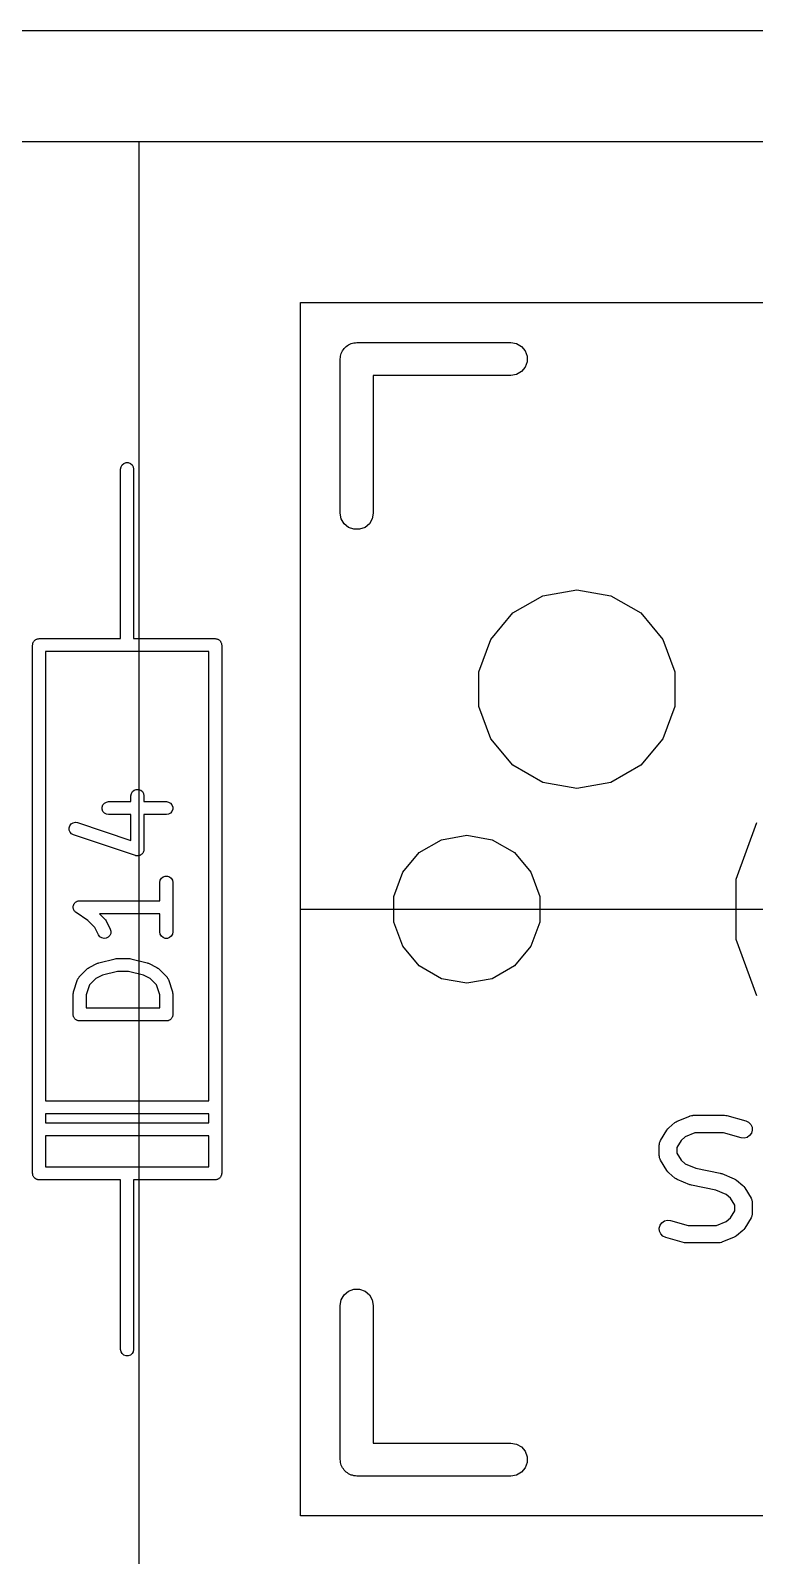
# Model space of a CAD drawing. Header units: millimetres. Extents: x 30 to 728, y -111 to 447.
# Drawn here: x 120.49 to 128.85, y 160.63 to 178.23 of the extents above; entities that cross this region are included whole.
import ezdxf

# ---------------------------------------------------------------- set-up
doc = ezdxf.new("R2010")
doc.units = ezdxf.units.MM
for name, color, linetype in [('BLACK', 7, 'Continuous'), ('プレート', 6, 'Continuous'), ('化粧板', 1, 'Continuous'), ('参照キーキャップ', 7, 'Continuous'), ('寸法', 21, 'Continuous')]:
    doc.layers.add(name, color=color, linetype=linetype)
doc.layers.add('補助線', color=4, linetype='Continuous', transparency=0.8)

# ---------------------------------------------------------------- blocks, each defined once
blk = doc.blocks.new('hhskb-F.SilkS')
at = {"layer": 'BLACK'}
for p, q in [((90.5275, -53.5041), (90.542, -53.4957)), ((90.542, -53.4957), (90.5547, -53.485)), ((90.5547, -53.485), (90.5704, -53.4793)), ((90.5704, -53.4793), (90.5848, -53.471)), ((90.5848, -53.471), (90.6013, -53.4681)), ((90.6013, -53.4681), (90.6169, -53.4624)), ((90.6169, -53.4624), (90.6336, -53.4624)), ((90.6336, -53.4624), (90.65, -53.4595)), ((90.65, -53.4595), (92.428, -53.4595)), ((92.428, -53.4595), (92.4932, -53.471)), ((92.4932, -53.471), (92.5505, -53.5041)), ((90.4595, -53.65), (90.4624, -53.6336)), ((90.4595, -55.428), (90.4595, -53.65)), ((90.4624, -53.6169), (90.4681, -53.6013)), ((90.4624, -53.6336), (90.4624, -53.6169)), ((90.4681, -53.6013), (90.471, -53.5848)), ((90.471, -53.5848), (90.4793, -53.5704)), ((90.4793, -53.5704), (90.485, -53.5547)), ((90.485, -53.5547), (90.4957, -53.542)), ((90.4957, -53.542), (90.5041, -53.5275)), ((90.5041, -53.5275), (90.5168, -53.5168)), ((90.5168, -53.5168), (90.5275, -53.5041)), ((92.5505, -53.5041), (92.593, -53.5547)), ((92.593, -53.5547), (92.6156, -53.6169)), ((92.6156, -53.6169), (92.6156, -53.6831)), ((92.428, -53.8405), (90.8405, -53.8405)), ((90.8405, -53.8405), (90.8405, -55.428)), ((92.4932, -53.829), (92.428, -53.8405)), ((92.5505, -53.7959), (92.4932, -53.829)), ((92.593, -53.7452), (92.5505, -53.7959)), ((92.6156, -53.6831), (92.593, -53.7452)), ((87.925, -54.92), (87.9295, -54.8943)), ((87.9295, -54.8943), (87.9425, -54.8718)), ((87.9425, -54.8718), (87.9625, -54.855)), ((87.9625, -54.855), (87.987, -54.8461)), ((87.987, -54.8461), (88.013, -54.8461)), ((88.013, -54.8461), (88.0375, -54.855)), ((88.0375, -54.855), (88.0575, -54.8718)), ((88.0575, -54.8718), (88.0705, -54.8943)), ((88.0705, -54.8943), (88.075, -54.92)), ((87.925, -56.19), (87.925, -54.92)), ((88.075, -54.92), (88.075, -56.19)), ((90.471, -55.4932), (90.4595, -55.428)), ((90.8405, -55.428), (90.829, -55.4932)), ((90.5041, -55.5505), (90.471, -55.4932)), ((90.5547, -55.593), (90.5041, -55.5505)), ((90.6169, -55.6156), (90.5547, -55.593)), ((90.7452, -55.593), (90.6831, -55.6156)), ((90.7959, -55.5505), (90.7452, -55.593)), ((90.829, -55.4932), (90.7959, -55.5505)), ((90.6831, -55.6156), (90.6169, -55.6156)), ((87.925, -56.877), (87.925, -56.19)), ((88.075, -56.19), (88.075, -56.877)), ((92.7976, -56.3818), (93.19, -56.3126)), ((93.19, -56.3126), (93.5824, -56.3818)), ((92.4525, -56.5811), (92.7976, -56.3818)), ((93.5824, -56.3818), (93.9275, -56.5811)), ((92.1964, -56.8863), (92.4525, -56.5811)), ((93.9275, -56.5811), (94.1836, -56.8863)), ((86.909, -56.952), (86.9101, -56.9455)), ((86.909, -63.048), (86.909, -56.952)), ((86.9101, -56.939), (86.9124, -56.9328)), ((86.9101, -56.9455), (86.9101, -56.939)), ((86.9124, -56.9328), (86.9135, -56.9263)), ((86.9135, -56.9263), (86.9168, -56.9207)), ((86.9168, -56.9207), (86.919, -56.9145)), ((86.919, -56.9145), (86.9233, -56.9095)), ((86.9233, -56.9095), (86.9265, -56.9038)), ((86.9265, -56.9038), (86.9316, -56.8996)), ((86.9316, -56.8996), (86.9358, -56.8945)), ((86.9358, -56.8945), (86.9415, -56.8913)), ((86.9415, -56.8913), (86.9465, -56.887)), ((86.9465, -56.887), (86.9527, -56.8848)), ((86.9527, -56.8848), (86.9583, -56.8815)), ((86.9583, -56.8815), (86.9648, -56.8804)), ((86.9648, -56.8804), (86.971, -56.8781)), ((86.971, -56.8781), (86.9775, -56.8781)), ((86.9775, -56.8781), (86.984, -56.877)), ((86.984, -56.877), (87.925, -56.877)), ((88.075, -56.877), (89.016, -56.877)), ((89.016, -56.877), (89.0225, -56.8781)), ((89.0225, -56.8781), (89.029, -56.8781)), ((89.029, -56.8781), (89.0352, -56.8804)), ((89.0352, -56.8804), (89.0417, -56.8815)), ((89.0417, -56.8815), (89.0473, -56.8848)), ((89.0473, -56.8848), (89.0535, -56.887)), ((89.0535, -56.887), (89.0585, -56.8913)), ((89.0585, -56.8913), (89.0642, -56.8945)), ((89.0642, -56.8945), (89.0684, -56.8996)), ((89.0684, -56.8996), (89.0735, -56.9038)), ((89.0735, -56.9038), (89.0767, -56.9095)), ((89.0767, -56.9095), (89.081, -56.9145)), ((89.081, -56.9145), (89.0832, -56.9207)), ((89.0832, -56.9207), (89.0865, -56.9263)), ((89.0865, -56.9263), (89.0876, -56.9328)), ((89.0876, -56.9328), (89.0899, -56.939)), ((89.0899, -56.939), (89.0899, -56.9455)), ((89.0899, -56.9455), (89.091, -56.952)), ((89.091, -56.952), (89.091, -63.048)), ((92.0601, -57.2608), (92.1964, -56.8863)), ((94.1836, -56.8863), (94.3199, -57.2608)), ((88, -57.027), (87.059, -57.027)), ((87.059, -57.027), (87.059, -62.211)), ((88.941, -57.027), (88, -57.027)), ((88.941, -62.211), (88.941, -57.027)), ((92.0601, -57.6592), (92.0601, -57.2608)), ((94.3199, -57.2608), (94.3199, -57.6592)), ((92.1964, -58.0337), (92.0601, -57.6592)), ((94.3199, -57.6592), (94.1836, -58.0337)), ((92.4525, -58.3389), (92.1964, -58.0337)), ((94.1836, -58.0337), (93.9275, -58.3389)), ((92.7976, -58.5382), (92.4525, -58.3389)), ((93.9275, -58.3389), (93.5824, -58.5382)), ((93.19, -58.6074), (92.7976, -58.5382)), ((93.5824, -58.5382), (93.19, -58.6074)), ((87.7208, -58.7958), (87.7375, -58.7759)), ((87.7375, -58.7759), (87.7601, -58.7629)), ((87.7601, -58.7629), (87.7857, -58.7583)), ((87.7857, -58.7583), (88.044, -58.7583)), ((88.044, -58.6905), (88.0486, -58.6648)), ((88.044, -58.7583), (88.044, -58.6905)), ((88.0486, -58.6648), (88.0616, -58.6423)), ((88.0616, -58.6423), (88.0815, -58.6255)), ((88.0815, -58.6255), (88.106, -58.6166)), ((88.106, -58.6166), (88.1321, -58.6166)), ((88.1321, -58.6166), (88.1565, -58.6255)), ((88.1565, -58.6255), (88.1765, -58.6423)), ((88.1765, -58.6423), (88.1895, -58.6648)), ((88.1895, -58.6648), (88.194, -58.6905)), ((88.194, -58.6905), (88.194, -58.7583)), ((88.194, -58.7583), (88.4524, -58.7583)), ((88.4524, -58.7583), (88.478, -58.7629)), ((88.478, -58.7629), (88.5006, -58.7759)), ((88.5006, -58.7759), (88.5173, -58.7958)), ((87.7119, -58.8203), (87.7208, -58.7958)), ((87.7119, -58.8464), (87.7119, -58.8203)), ((87.7208, -58.8708), (87.7119, -58.8464)), ((87.7375, -58.8908), (87.7208, -58.8708)), ((87.7601, -58.9038), (87.7375, -58.8908)), ((87.7857, -58.9083), (87.7601, -58.9038)), ((88.044, -58.9083), (87.7857, -58.9083)), ((88.044, -59.2055), (88.044, -58.9083)), ((88.4524, -58.9083), (88.194, -58.9083)), ((88.194, -58.9083), (88.194, -59.3095)), ((88.478, -58.9038), (88.4524, -58.9083)), ((88.5006, -58.8908), (88.478, -58.9038)), ((88.5173, -58.8708), (88.5006, -58.8908)), ((88.5173, -58.7958), (88.5262, -58.8203)), ((88.5262, -58.8464), (88.5173, -58.8708)), ((88.5262, -58.8203), (88.5262, -58.8464)), ((87.3306, -59.0604), (87.3388, -59.0357)), ((87.3313, -59.0865), (87.3306, -59.0604)), ((87.3409, -59.1107), (87.3313, -59.0865)), ((87.3388, -59.0357), (87.355, -59.0153)), ((87.3581, -59.1302), (87.3409, -59.1107)), ((87.355, -59.0153), (87.3772, -59.0017)), ((87.3772, -59.0017), (87.4027, -58.9965)), ((87.4027, -58.9965), (87.4285, -59.0003)), ((87.4285, -59.0003), (88.044, -59.2055)), ((95.0289, -59.6524), (95.2666, -58.9992)), ((87.381, -59.1426), (87.3581, -59.1302)), ((88.0953, -59.3807), (87.381, -59.1426)), ((91.371, -59.3457), (91.6279, -59.1974)), ((91.6279, -59.1974), (91.92, -59.1458)), ((91.92, -59.1458), (92.2121, -59.1974)), ((92.2121, -59.1974), (92.469, -59.3457)), ((88.1008, -59.3815), (88.0953, -59.3807)), ((88.106, -59.3834), (88.1008, -59.3815)), ((88.1136, -59.3834), (88.106, -59.3834)), ((88.1211, -59.3845), (88.1136, -59.3834)), ((88.1265, -59.3834), (88.1211, -59.3845)), ((88.1321, -59.3834), (88.1265, -59.3834)), ((88.1392, -59.3808), (88.1321, -59.3834)), ((88.1466, -59.3793), (88.1392, -59.3808)), ((88.1513, -59.3764), (88.1466, -59.3793)), ((88.1565, -59.3745), (88.1513, -59.3764)), ((88.1624, -59.3696), (88.1565, -59.3745)), ((88.1688, -59.3656), (88.1624, -59.3696)), ((88.1723, -59.3613), (88.1688, -59.3656)), ((88.1765, -59.3577), (88.1723, -59.3613)), ((88.1803, -59.3512), (88.1765, -59.3577)), ((88.185, -59.3452), (88.1803, -59.3512)), ((88.1868, -59.34), (88.185, -59.3452)), ((88.1895, -59.3352), (88.1868, -59.34)), ((88.1908, -59.3277), (88.1895, -59.3352)), ((88.1932, -59.3205), (88.1908, -59.3277)), ((88.194, -59.3095), (88.1931, -59.315)), ((88.1931, -59.315), (88.1932, -59.3205)), ((91.1803, -59.5729), (91.371, -59.3457)), ((92.469, -59.3457), (92.6597, -59.5729)), ((88.3819, -59.6648), (88.3949, -59.6423)), ((88.3949, -59.6423), (88.4149, -59.6255)), ((88.4149, -59.6255), (88.4394, -59.6166)), ((88.4394, -59.6166), (88.4654, -59.6166)), ((88.4654, -59.6166), (88.4899, -59.6255)), ((88.4899, -59.6255), (88.5098, -59.6423)), ((88.5098, -59.6423), (88.5229, -59.6648)), ((91.0788, -59.8517), (91.1803, -59.5729)), ((92.6597, -59.5729), (92.7612, -59.8517)), ((95.0289, -60.3476), (95.0289, -59.6524)), ((88.3774, -59.6905), (88.3819, -59.6648)), ((88.3774, -59.9012), (88.3774, -59.6905)), ((88.5229, -59.6648), (88.5274, -59.6905)), ((88.5274, -59.6905), (88.5274, -60.2619)), ((87.3775, -59.9714), (87.3785, -59.9673)), ((87.3785, -59.9803), (87.3775, -59.9714)), ((87.3785, -59.9632), (87.3816, -59.9548)), ((87.3785, -59.9673), (87.3785, -59.9632)), ((87.3785, -59.9892), (87.3785, -59.9803)), ((87.3799, -59.9931), (87.3785, -59.9892)), ((87.3804, -59.9973), (87.3799, -59.9931)), ((87.3844, -60.0053), (87.3804, -59.9973)), ((87.3816, -59.9548), (87.3837, -59.9461)), ((87.3837, -59.9461), (87.386, -59.9426)), ((87.3874, -60.0137), (87.3844, -60.0053)), ((87.386, -59.9426), (87.3874, -59.9387)), ((87.3874, -59.9387), (87.3932, -59.9318)), ((87.3932, -59.9318), (87.3981, -59.9244)), ((87.3981, -59.9244), (87.4015, -59.9219)), ((87.4015, -59.9219), (87.4042, -59.9187)), ((87.4042, -59.9187), (87.4119, -59.9143)), ((87.4119, -59.9143), (87.4191, -59.909)), ((87.4191, -59.909), (87.4231, -59.9078)), ((87.4231, -59.9078), (87.4267, -59.9057)), ((87.4267, -59.9057), (87.4355, -59.9042)), ((87.4355, -59.9042), (87.4441, -59.9016)), ((87.4441, -59.9016), (87.4483, -59.9019)), ((87.4483, -59.9019), (87.4524, -59.9012)), ((87.4524, -59.9012), (88.3774, -59.9012)), ((91.0788, -60.1483), (91.0788, -59.8517)), ((92.7612, -59.8517), (92.7612, -60.1483)), ((87.3901, -60.0169), (87.3874, -60.0137)), ((87.3919, -60.0206), (87.3901, -60.0169)), ((87.3984, -60.0268), (87.3919, -60.0206)), ((87.4042, -60.0336), (87.3984, -60.0268)), ((87.4078, -60.0357), (87.4042, -60.0336)), ((87.4108, -60.0386), (87.4078, -60.0357)), ((87.5475, -60.1297), (87.4108, -60.0386)), ((87.6288, -60.2111), (87.5475, -60.1297)), ((88.3774, -60.0512), (87.6811, -60.0512)), ((87.6811, -60.0512), (87.7435, -60.1136)), ((87.7435, -60.1136), (87.7504, -60.1235)), ((87.7504, -60.1235), (87.7576, -60.1331)), ((87.7576, -60.1331), (87.8052, -60.2284)), ((88.3774, -60.2619), (88.3774, -60.0512)), ((91.1803, -60.4271), (91.0788, -60.1483)), ((92.7612, -60.1483), (92.6597, -60.4271)), ((87.671, -60.2954), (87.6288, -60.2111)), ((87.6865, -60.3164), (87.671, -60.2954)), ((87.7083, -60.3307), (87.6865, -60.3164)), ((87.7336, -60.3368), (87.7083, -60.3307)), ((87.7595, -60.3338), (87.7336, -60.3368)), ((87.7828, -60.3221), (87.7595, -60.3338)), ((87.8007, -60.3032), (87.7828, -60.3221)), ((87.811, -60.2793), (87.8007, -60.3032)), ((87.8052, -60.2284), (87.8126, -60.2533)), ((87.8126, -60.2533), (87.811, -60.2793)), ((88.3819, -60.2876), (88.3774, -60.2619)), ((88.3949, -60.3101), (88.3819, -60.2876)), ((88.4149, -60.3269), (88.3949, -60.3101)), ((88.4394, -60.3358), (88.4149, -60.3269)), ((88.4654, -60.3358), (88.4394, -60.3358)), ((88.4899, -60.3269), (88.4654, -60.3358)), ((88.5098, -60.3101), (88.4899, -60.3269)), ((88.5229, -60.2876), (88.5098, -60.3101)), ((88.5274, -60.2619), (88.5229, -60.2876)), ((95.2666, -61.0008), (95.0289, -60.3476)), ((91.371, -60.6543), (91.1803, -60.4271)), ((92.6597, -60.4271), (92.469, -60.6543)), ((87.447, -60.7803), (87.5422, -60.6851)), ((87.5422, -60.6851), (87.552, -60.6782)), ((87.552, -60.6782), (87.5617, -60.671)), ((87.5617, -60.671), (87.6569, -60.6234)), ((87.6569, -60.6234), (87.6648, -60.6211)), ((87.6648, -60.6211), (87.6723, -60.6177)), ((87.6723, -60.6177), (87.8628, -60.5701)), ((87.8628, -60.5701), (87.8719, -60.5694)), ((87.8719, -60.5694), (87.881, -60.5679)), ((87.881, -60.5679), (88.0238, -60.5679)), ((88.0238, -60.5679), (88.0328, -60.5694)), ((88.0328, -60.5694), (88.042, -60.5701)), ((88.042, -60.5701), (88.2325, -60.6177)), ((88.2325, -60.6177), (88.24, -60.6211)), ((88.24, -60.6211), (88.2478, -60.6234)), ((88.2478, -60.6234), (88.3431, -60.671)), ((88.3431, -60.671), (88.3527, -60.6782)), ((88.3527, -60.6782), (88.3626, -60.6851)), ((88.3626, -60.6851), (88.4578, -60.7803)), ((91.6279, -60.8026), (91.371, -60.6543)), ((92.469, -60.6543), (92.2121, -60.8026)), ((87.3812, -60.9525), (87.4288, -60.8096)), ((87.4288, -60.8096), (87.4309, -60.8058)), ((87.4309, -60.8058), (87.432, -60.8016)), ((87.432, -60.8016), (87.4371, -60.7944)), ((87.4371, -60.7944), (87.4413, -60.7867)), ((87.4413, -60.7867), (87.4445, -60.7838)), ((87.4445, -60.7838), (87.447, -60.7803)), ((87.5656, -60.8738), (87.5274, -60.9884)), ((87.6397, -60.7997), (87.5656, -60.8738)), ((87.7167, -60.7612), (87.6397, -60.7997)), ((87.8902, -60.7179), (87.7167, -60.7612)), ((88.0146, -60.7179), (87.8902, -60.7179)), ((88.1881, -60.7612), (88.0146, -60.7179)), ((88.2651, -60.7997), (88.1881, -60.7612)), ((88.3392, -60.8738), (88.2651, -60.7997)), ((88.3774, -60.9884), (88.3392, -60.8738)), ((88.4578, -60.7803), (88.4603, -60.7838)), ((88.4603, -60.7838), (88.4635, -60.7867)), ((88.4635, -60.7867), (88.4677, -60.7944)), ((88.4677, -60.7944), (88.4727, -60.8016)), ((88.4727, -60.8016), (88.4739, -60.8058)), ((88.4739, -60.8058), (88.4759, -60.8096)), ((88.4759, -60.8096), (88.5235, -60.9525)), ((91.92, -60.8541), (91.6279, -60.8026)), ((92.2121, -60.8026), (91.92, -60.8541)), ((87.3774, -60.9762), (87.3795, -60.9643)), ((87.3774, -61.2143), (87.3774, -60.9762)), ((87.3795, -60.9643), (87.3812, -60.9525)), ((87.5274, -60.9884), (87.5274, -61.1393)), ((88.3774, -61.1393), (88.3774, -60.9884)), ((88.5235, -60.9525), (88.5253, -60.9643)), ((88.5253, -60.9643), (88.5274, -60.9762)), ((88.5274, -60.9762), (88.5274, -61.2143)), ((87.3785, -61.2207), (87.3774, -61.2143)), ((87.3785, -61.2273), (87.3785, -61.2207)), ((87.3808, -61.2335), (87.3785, -61.2273)), ((87.3819, -61.2399), (87.3808, -61.2335)), ((87.3852, -61.2456), (87.3819, -61.2399)), ((87.5274, -61.1393), (88.3774, -61.1393)), ((88.5229, -61.2399), (88.5196, -61.2456)), ((88.524, -61.2335), (88.5229, -61.2399)), ((88.5262, -61.2273), (88.524, -61.2335)), ((88.5274, -61.2143), (88.5262, -61.2207)), ((88.5262, -61.2207), (88.5262, -61.2273)), ((87.3874, -61.2518), (87.3852, -61.2456)), ((87.3916, -61.2568), (87.3874, -61.2518)), ((87.3949, -61.2625), (87.3916, -61.2568)), ((87.4, -61.2667), (87.3949, -61.2625)), ((87.4042, -61.2717), (87.4, -61.2667)), ((87.4099, -61.275), (87.4042, -61.2717)), ((87.4149, -61.2792), (87.4099, -61.275)), ((87.421, -61.2815), (87.4149, -61.2792)), ((87.4267, -61.2848), (87.421, -61.2815)), ((87.4332, -61.2859), (87.4267, -61.2848)), ((87.4394, -61.2881), (87.4332, -61.2859)), ((87.4459, -61.2881), (87.4394, -61.2881)), ((87.4524, -61.2893), (87.4459, -61.2881)), ((88.4524, -61.2893), (87.4524, -61.2893)), ((88.4588, -61.2881), (88.4524, -61.2893)), ((88.4654, -61.2881), (88.4588, -61.2881)), ((88.4716, -61.2859), (88.4654, -61.2881)), ((88.478, -61.2848), (88.4716, -61.2859)), ((88.4837, -61.2815), (88.478, -61.2848)), ((88.4899, -61.2792), (88.4837, -61.2815)), ((88.4949, -61.275), (88.4899, -61.2792)), ((88.5006, -61.2717), (88.4949, -61.275)), ((88.5048, -61.2667), (88.5006, -61.2717)), ((88.5098, -61.2625), (88.5048, -61.2667)), ((88.5131, -61.2568), (88.5098, -61.2625)), ((88.5173, -61.2518), (88.5131, -61.2568)), ((88.5196, -61.2456), (88.5173, -61.2518)), ((87.059, -62.211), (88.941, -62.211)), ((87.059, -62.361), (87.059, -62.465)), ((88.941, -62.361), (87.059, -62.361)), ((87.059, -62.465), (88.941, -62.465)), ((88.941, -62.465), (88.941, -62.361)), ((94.2498, -62.5224), (94.3224, -62.4619)), ((94.3224, -62.4619), (94.3356, -62.4544)), ((94.3356, -62.4544), (94.3484, -62.4462)), ((94.3484, -62.4462), (94.4935, -62.3857)), ((94.4935, -62.3857), (94.4958, -62.3852)), ((94.4958, -62.3852), (94.4978, -62.3841)), ((94.4978, -62.3841), (94.5129, -62.3814)), ((94.5129, -62.3814), (94.5279, -62.378)), ((94.5279, -62.378), (94.5303, -62.3783)), ((94.5303, -62.3783), (94.5326, -62.3779)), ((94.5326, -62.3779), (94.8954, -62.3779)), ((94.8954, -62.3779), (94.909, -62.3803)), ((94.909, -62.3803), (94.9226, -62.3816)), ((94.9226, -62.3816), (95.1403, -62.4421)), ((95.1403, -62.4421), (95.1722, -62.4573)), ((95.1722, -62.4573), (95.1969, -62.4825)), ((88.941, -62.615), (87.059, -62.615)), ((87.059, -62.615), (87.059, -62.973)), ((88.941, -62.973), (88.941, -62.615)), ((94.1552, -62.6692), (94.2277, -62.5482)), ((94.2277, -62.5482), (94.2388, -62.5354)), ((94.2388, -62.5354), (94.2498, -62.5224)), ((94.4407, -62.6279), (94.3931, -62.6675)), ((94.5529, -62.5811), (94.4407, -62.6279)), ((94.8816, -62.5811), (94.5529, -62.5811)), ((95.0859, -62.6379), (94.8816, -62.5811)), ((95.1211, -62.6413), (95.0859, -62.6379)), ((95.1552, -62.6325), (95.1211, -62.6413)), ((95.1843, -62.6125), (95.1552, -62.6325)), ((95.2048, -62.5838), (95.1843, -62.6125)), ((95.1969, -62.4825), (95.2115, -62.5146)), ((95.2143, -62.5498), (95.2048, -62.5838)), ((95.2115, -62.5146), (95.2143, -62.5498)), ((94.1407, -62.7214), (94.1424, -62.7118)), ((94.1407, -62.8424), (94.1407, -62.7214)), ((94.1424, -62.7118), (94.1425, -62.7021)), ((94.1425, -62.7021), (94.1454, -62.6946)), ((94.1454, -62.6946), (94.1468, -62.6867)), ((94.1468, -62.6867), (94.1517, -62.6782)), ((94.1517, -62.6782), (94.1552, -62.6692)), ((94.3931, -62.6675), (94.3439, -62.7496)), ((94.3439, -62.7496), (94.3439, -62.8142)), ((94.3439, -62.8142), (94.3931, -62.8963)), ((87.059, -62.973), (88, -62.973)), ((88, -62.973), (88.941, -62.973)), ((94.1424, -62.852), (94.1407, -62.8424)), ((94.1425, -62.8617), (94.1424, -62.852)), ((94.1454, -62.8692), (94.1425, -62.8617)), ((94.1468, -62.8771), (94.1454, -62.8692)), ((94.1517, -62.8856), (94.1468, -62.8771)), ((94.1552, -62.8947), (94.1517, -62.8856)), ((94.2277, -63.0156), (94.1552, -62.8947)), ((94.3931, -62.8963), (94.4407, -62.9359)), ((94.4407, -62.9359), (94.5627, -62.9868)), ((94.5627, -62.9868), (94.8436, -63.0453)), ((86.9101, -63.0545), (86.909, -63.048)), ((86.9101, -63.061), (86.9101, -63.0545)), ((86.9124, -63.0672), (86.9101, -63.061)), ((86.9135, -63.0737), (86.9124, -63.0672)), ((86.9168, -63.0793), (86.9135, -63.0737)), ((86.919, -63.0855), (86.9168, -63.0793)), ((86.9233, -63.0905), (86.919, -63.0855)), ((86.9265, -63.0962), (86.9233, -63.0905)), ((86.9316, -63.1004), (86.9265, -63.0962)), ((86.9358, -63.1055), (86.9316, -63.1004)), ((86.9415, -63.1087), (86.9358, -63.1055)), ((86.9465, -63.113), (86.9415, -63.1087)), ((86.9527, -63.1152), (86.9465, -63.113)), ((86.9583, -63.1185), (86.9527, -63.1152)), ((86.9648, -63.1196), (86.9583, -63.1185)), ((86.971, -63.1219), (86.9648, -63.1196)), ((86.9775, -63.1219), (86.971, -63.1219)), ((86.984, -63.123), (86.9775, -63.1219)), ((87.925, -63.123), (86.984, -63.123)), ((87.925, -63.81), (87.925, -63.123)), ((89.016, -63.123), (88.075, -63.123)), ((88.075, -63.123), (88.075, -63.81)), ((89.0225, -63.1219), (89.016, -63.123)), ((89.029, -63.1219), (89.0225, -63.1219)), ((89.0352, -63.1196), (89.029, -63.1219)), ((89.0417, -63.1185), (89.0352, -63.1196)), ((89.0473, -63.1152), (89.0417, -63.1185)), ((89.0535, -63.113), (89.0473, -63.1152)), ((89.0585, -63.1087), (89.0535, -63.113)), ((89.0642, -63.1055), (89.0585, -63.1087)), ((89.0684, -63.1004), (89.0642, -63.1055)), ((89.0735, -63.0962), (89.0684, -63.1004)), ((89.0767, -63.0905), (89.0735, -63.0962)), ((89.081, -63.0855), (89.0767, -63.0905)), ((89.0832, -63.0793), (89.081, -63.0855)), ((89.0865, -63.0737), (89.0832, -63.0793)), ((89.0876, -63.0672), (89.0865, -63.0737)), ((89.0899, -63.061), (89.0876, -63.0672)), ((89.091, -63.048), (89.0899, -63.0545)), ((89.0899, -63.0545), (89.0899, -63.061)), ((94.2389, -63.0284), (94.2277, -63.0156)), ((94.2498, -63.0414), (94.2389, -63.0284)), ((94.3224, -63.1019), (94.2498, -63.0414)), ((94.3356, -63.1094), (94.3224, -63.1019)), ((94.3484, -63.1176), (94.3356, -63.1094)), ((94.4935, -63.1781), (94.3484, -63.1176)), ((94.8436, -63.0453), (94.8525, -63.0489)), ((94.8525, -63.0489), (94.8619, -63.051)), ((94.8619, -63.051), (95.0071, -63.1115)), ((95.0071, -63.1115), (95.0199, -63.1196)), ((95.0199, -63.1196), (95.033, -63.1272)), ((95.033, -63.1272), (95.1056, -63.1877)), ((94.5029, -63.1802), (94.4935, -63.1781)), ((94.5118, -63.1837), (94.5029, -63.1802)), ((94.7927, -63.2423), (94.5118, -63.1837)), ((94.9148, -63.2931), (94.7927, -63.2423)), ((94.9623, -63.3327), (94.9148, -63.2931)), ((95.0115, -63.4148), (94.9623, -63.3327)), ((95.1056, -63.1877), (95.1166, -63.2006)), ((95.1166, -63.2006), (95.1277, -63.2134)), ((95.1277, -63.2134), (95.2003, -63.3344)), ((95.2003, -63.3344), (95.2037, -63.3435)), ((95.2037, -63.3435), (95.2086, -63.3519)), ((95.2086, -63.3519), (95.21, -63.3598)), ((94.9623, -63.5615), (95.0115, -63.4795)), ((95.0115, -63.4795), (95.0115, -63.4148)), ((95.21, -63.3598), (95.2129, -63.3673)), ((95.2129, -63.5269), (95.21, -63.5344)), ((95.2129, -63.3673), (95.2131, -63.3771)), ((95.2131, -63.5172), (95.2129, -63.5269)), ((95.2131, -63.3771), (95.2147, -63.3867)), ((95.2147, -63.5076), (95.2131, -63.5172)), ((95.2147, -63.3867), (95.2147, -63.5076)), ((94.1412, -63.6793), (94.1506, -63.6453)), ((94.1439, -63.7144), (94.1412, -63.6793)), ((94.1506, -63.6453), (94.1711, -63.6166)), ((94.1711, -63.6166), (94.2002, -63.5966)), ((94.2002, -63.5966), (94.2344, -63.5878)), ((94.2344, -63.5878), (94.2695, -63.5912)), ((94.2695, -63.5912), (94.4738, -63.6479)), ((94.4738, -63.6479), (94.8025, -63.6479)), ((94.8025, -63.6479), (94.9148, -63.6012)), ((94.9148, -63.6012), (94.9623, -63.5615)), ((95.1166, -63.6937), (95.1056, -63.7066)), ((95.1277, -63.6808), (95.1166, -63.6937)), ((95.2003, -63.5599), (95.1277, -63.6808)), ((95.2037, -63.5508), (95.2003, -63.5599)), ((95.2086, -63.5424), (95.2037, -63.5508)), ((95.21, -63.5344), (95.2086, -63.5424)), ((87.925, -65.08), (87.925, -63.81)), ((88.075, -63.81), (88.075, -65.08)), ((94.1585, -63.7466), (94.1439, -63.7144)), ((94.1833, -63.7717), (94.1585, -63.7466)), ((94.2151, -63.7869), (94.1833, -63.7717)), ((94.4328, -63.8474), (94.2151, -63.7869)), ((94.4465, -63.8487), (94.4328, -63.8474)), ((94.46, -63.8511), (94.4465, -63.8487)), ((94.8229, -63.8511), (94.46, -63.8511)), ((94.8252, -63.8507), (94.8229, -63.8511)), ((94.8275, -63.851), (94.8252, -63.8507)), ((94.8425, -63.8477), (94.8275, -63.851)), ((94.8576, -63.845), (94.8425, -63.8477)), ((94.8596, -63.8438), (94.8576, -63.845)), ((94.8619, -63.8433), (94.8596, -63.8438)), ((95.0071, -63.7828), (94.8619, -63.8433)), ((95.0199, -63.7746), (95.0071, -63.7828)), ((95.033, -63.7671), (95.0199, -63.7746)), ((95.1056, -63.7066), (95.033, -63.7671)), ((90.5041, -64.4495), (90.5547, -64.407)), ((90.5547, -64.407), (90.6169, -64.3844)), ((90.6169, -64.3844), (90.6831, -64.3844)), ((90.6831, -64.3844), (90.7452, -64.407)), ((90.7452, -64.407), (90.7959, -64.4495)), ((90.4595, -64.572), (90.471, -64.5068)), ((90.4595, -66.35), (90.4595, -64.572)), ((90.471, -64.5068), (90.5041, -64.4495)), ((90.7959, -64.4495), (90.829, -64.5068)), ((90.829, -64.5068), (90.8405, -64.572)), ((90.8405, -64.572), (90.8405, -66.1595)), ((87.9295, -65.1057), (87.925, -65.08)), ((87.9425, -65.1282), (87.9295, -65.1057)), ((88.0705, -65.1057), (88.0575, -65.1282)), ((88.075, -65.08), (88.0705, -65.1057)), ((87.9625, -65.145), (87.9425, -65.1282)), ((87.987, -65.1539), (87.9625, -65.145)), ((88.013, -65.1539), (87.987, -65.1539)), ((88.0375, -65.145), (88.013, -65.1539)), ((88.0575, -65.1282), (88.0375, -65.145)), ((90.8405, -66.1595), (92.428, -66.1595)), ((92.428, -66.1595), (92.4932, -66.171)), ((92.4932, -66.171), (92.5505, -66.2041)), ((92.5505, -66.2041), (92.593, -66.2548)), ((92.593, -66.2548), (92.6156, -66.3169)), ((92.6156, -66.3169), (92.6156, -66.3831)), ((90.4624, -66.3664), (90.4595, -66.35)), ((90.4624, -66.3831), (90.4624, -66.3664)), ((90.4681, -66.3987), (90.4624, -66.3831)), ((90.471, -66.4152), (90.4681, -66.3987)), ((90.4793, -66.4296), (90.471, -66.4152)), ((90.485, -66.4453), (90.4793, -66.4296)), ((90.4957, -66.458), (90.485, -66.4453)), ((90.5041, -66.4725), (90.4957, -66.458)), ((90.5168, -66.4832), (90.5041, -66.4725)), ((90.5275, -66.4959), (90.5168, -66.4832)), ((90.542, -66.5043), (90.5275, -66.4959)), ((90.5547, -66.515), (90.542, -66.5043)), ((90.5704, -66.5207), (90.5547, -66.515)), ((92.5505, -66.4959), (92.4932, -66.529)), ((92.593, -66.4453), (92.5505, -66.4959)), ((92.6156, -66.3831), (92.593, -66.4453)), ((90.5848, -66.529), (90.5704, -66.5207)), ((90.6013, -66.5319), (90.5848, -66.529)), ((90.6169, -66.5376), (90.6013, -66.5319)), ((90.6336, -66.5376), (90.6169, -66.5376)), ((90.65, -66.5405), (90.6336, -66.5376)), ((92.428, -66.5405), (90.65, -66.5405)), ((92.4932, -66.529), (92.428, -66.5405))]:
    blk.add_line(p, q, dxfattribs=at)

msp = doc.modelspace()

# ---------------------------------------------------------------- linework, layer by layer
at = {"layer": 'プレート'}
msp.add_lwpolyline([(123.608, 161.086), (123.608, 175.086), (137.608, 175.086), (137.608, 161.086)], close=True, dxfattribs=at)
at = {"layer": '化粧板'}
msp.add_lwpolyline([(63.47, 178.227), (197.749, 178.227), (197.749, 157.945), (188.249, 157.945), (188.249, 140.207), (192.999, 140.207), (192.999, 121.227), (202.499, 121.227), (202.499, 81.977), (106.217, 81.977), (106.217, 100.955), (63.499, 101.001)], close=True, dxfattribs=at)
at = {"layer": '参照キーキャップ', "color": 7}
msp.add_lwpolyline([(121.747, 176.947), (139.469, 176.947), (139.469, 159.225), (121.747, 159.225), (121.747, 176.947)], close=True, dxfattribs=at)
at = {"layer": '補助線'}
for p, q in [((30.626, 178.227), (254.261, 178.227)), ((30.626, 176.947), (254.261, 176.947)), ((123.608, 168.086), (137.608, 168.086))]:
    msp.add_line(p, q, dxfattribs=at)

# ---------------------------------------------------------------- block references
at = {"layer": '寸法', "linetype": 'ByBlock'}
msp.add_blockref('hhskb-F.SilkS', (33.608, 228.086), dxfattribs=at)

doc.saveas('drawing.dxf')
